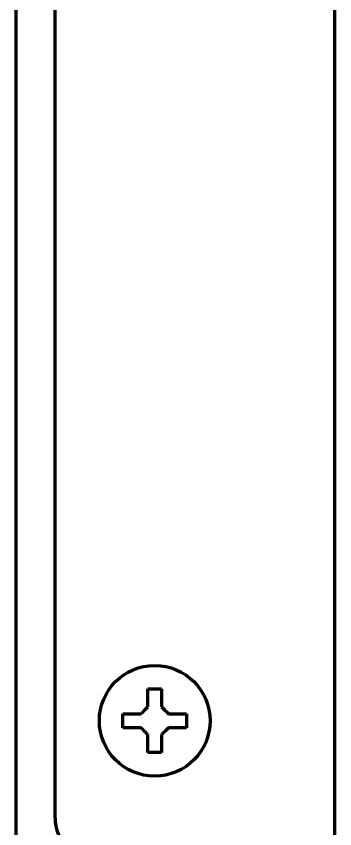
# Model space of a CAD drawing. Header units: inches. Extents: x -3077 to 7201, y 316 to 5463.
# Drawn here: x 6271.7 to 6294.7, y 2110.6 to 2169.3 of the extents above; entities that cross this region are included whole.
import ezdxf

# ---------------------------------------------------------------- set-up
doc = ezdxf.new("R2010")
doc.units = ezdxf.units.IN

msp = doc.modelspace()

# ---------------------------------------------------------------- linework, layer by layer
at = {"linetype": 'Continuous', "lineweight": 70}
for p, q in [((6271.706, 2085.756), (6271.706, 3737.278)), ((6294.706, 2106.556), (6294.706, 2424.354)), ((6274.506, 2111.356), (6274.506, 2420.056)), ((6279.406, 2118.356), (6279.406, 2118.856)), ((6284.006, 2118.856), (6284.006, 2118.356)), ((6279.406, 2117.856), (6279.406, 2118.356)), ((6284.006, 2118.356), (6284.006, 2117.856))]:
    msp.add_line(p, q, dxfattribs=at)
msp.add_circle((6281.706, 2118.356), 4, dxfattribs=at)
msp.add_arc((6277.506, 2111.356), 3, 180, 270, dxfattribs=at)
for points in [[(6281.206, 2119.356), (6281.206, 2119.41), (6281.206, 2119.518), (6281.206, 2119.68), (6281.206, 2119.839), (6281.206, 2119.994), (6281.206, 2120.146), (6281.206, 2120.302), (6281.206, 2120.469), (6281.206, 2120.592), (6281.206, 2120.656)], [(6281.206, 2120.656), (6281.372, 2120.656), (6281.706, 2120.656), (6282.039, 2120.656), (6282.206, 2120.656)], [(6280.706, 2118.856), (6280.729, 2118.88), (6280.777, 2118.927), (6280.848, 2118.998), (6280.92, 2119.07), (6280.991, 2119.141), (6281.063, 2119.213), (6281.134, 2119.284), (6281.182, 2119.332), (6281.206, 2119.356)], [(6282.206, 2119.356), (6282.232, 2119.33), (6282.283, 2119.279), (6282.357, 2119.205), (6282.428, 2119.133), (6282.498, 2119.063), (6282.568, 2118.994), (6282.637, 2118.925), (6282.683, 2118.879), (6282.706, 2118.856)], [(6282.706, 2118.856), (6282.76, 2118.856), (6282.868, 2118.856), (6283.03, 2118.856), (6283.188, 2118.856), (6283.344, 2118.856), (6283.496, 2118.856), (6283.652, 2118.856), (6283.818, 2118.856), (6283.942, 2118.856), (6284.006, 2118.856)], [(6280.706, 2117.856), (6280.651, 2117.856), (6280.543, 2117.856), (6280.382, 2117.856), (6280.223, 2117.856), (6280.067, 2117.856), (6279.916, 2117.856), (6279.759, 2117.856), (6279.593, 2117.856), (6279.47, 2117.856), (6279.406, 2117.856)], [(6281.206, 2117.356), (6281.18, 2117.382), (6281.128, 2117.433), (6281.055, 2117.507), (6280.983, 2117.578), (6280.913, 2117.649), (6280.844, 2117.718), (6280.775, 2117.787), (6280.729, 2117.833), (6280.706, 2117.856)], [(6282.706, 2117.856), (6282.682, 2117.832), (6282.634, 2117.785), (6282.563, 2117.713), (6282.492, 2117.642), (6282.42, 2117.57), (6282.349, 2117.499), (6282.277, 2117.427), (6282.23, 2117.38), (6282.206, 2117.356)], [(6282.206, 2117.356), (6282.206, 2117.302), (6282.206, 2117.193), (6282.206, 2117.032), (6282.206, 2116.873), (6282.206, 2116.718), (6282.206, 2116.566), (6282.206, 2116.409), (6282.206, 2116.243), (6282.206, 2116.12), (6282.206, 2116.056)], [(6282.206, 2116.056), (6282.039, 2116.056), (6281.706, 2116.056), (6281.372, 2116.056), (6281.206, 2116.056)]]:
    msp.add_open_spline(points, degree=3, dxfattribs=at)
for points in [[(6282.206, 2120.656), (6282.206, 2120.453), (6282.206, 2120.243), (6282.206, 2119.918), (6282.206, 2119.808), (6282.206, 2119.585), (6282.206, 2119.471), (6282.206, 2119.356)], [(6279.406, 2118.856), (6279.608, 2118.856), (6279.818, 2118.856), (6280.143, 2118.856), (6280.253, 2118.856), (6280.477, 2118.856), (6280.59, 2118.856), (6280.706, 2118.856)], [(6281.206, 2116.056), (6281.206, 2116.259), (6281.206, 2116.468), (6281.206, 2116.793), (6281.206, 2116.903), (6281.206, 2117.127), (6281.206, 2117.24), (6281.206, 2117.356)], [(6284.006, 2117.856), (6283.803, 2117.856), (6283.593, 2117.856), (6283.268, 2117.856), (6283.158, 2117.856), (6282.934, 2117.856), (6282.821, 2117.856), (6282.706, 2117.856)]]:
    msp.add_open_spline(points, degree=3, knots=[0, 0, 0, 0, 0.5, 0.5, 0.75, 0.75, 1, 1, 1, 1], dxfattribs=at)

doc.saveas('drawing.dxf')
